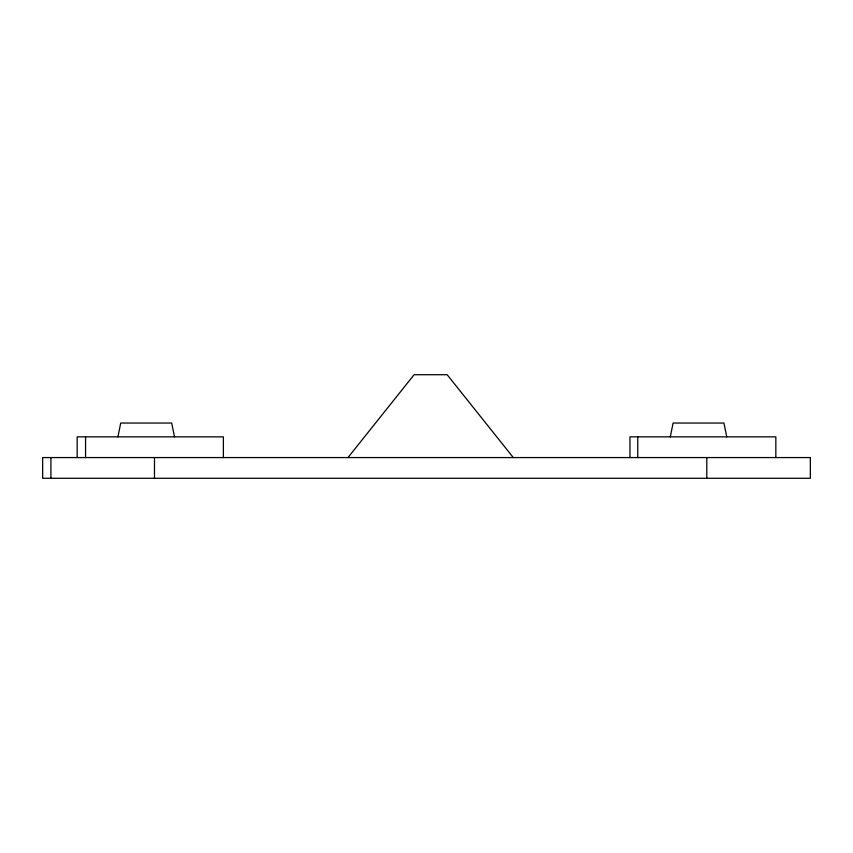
<?xml version="1.0" encoding="UTF-8"?>
<svg xmlns="http://www.w3.org/2000/svg" width="853" height="853" viewBox="0 0 853 853"><rect width="100%" height="100%" fill="white"/><g stroke="black" fill="none" stroke-linecap="round" stroke-linejoin="round"><path stroke-width="1.28" d="M117.906 436.853L120.731 423.045L171.688 423.045L174.513 436.853M670.287 436.853L673.113 423.045L723.941 423.045L726.767 436.853M347.992 457.571L414.1 374.723L447.164 374.723L513.282 457.571M775.835 457.571L775.835 436.853L629.962 436.853L629.962 457.571M706.796 457.571L706.796 478.277M637.756 436.853L637.756 457.571M223.379 457.571L223.379 436.853L77.165 436.853L77.165 457.571M154.478 457.571L154.478 478.277M85.567 436.853L85.567 457.571M50.913 457.571L50.913 478.277M810.35 457.571L42.65 457.571L42.65 478.277L810.35 478.277L810.35 457.571"/></g></svg>
